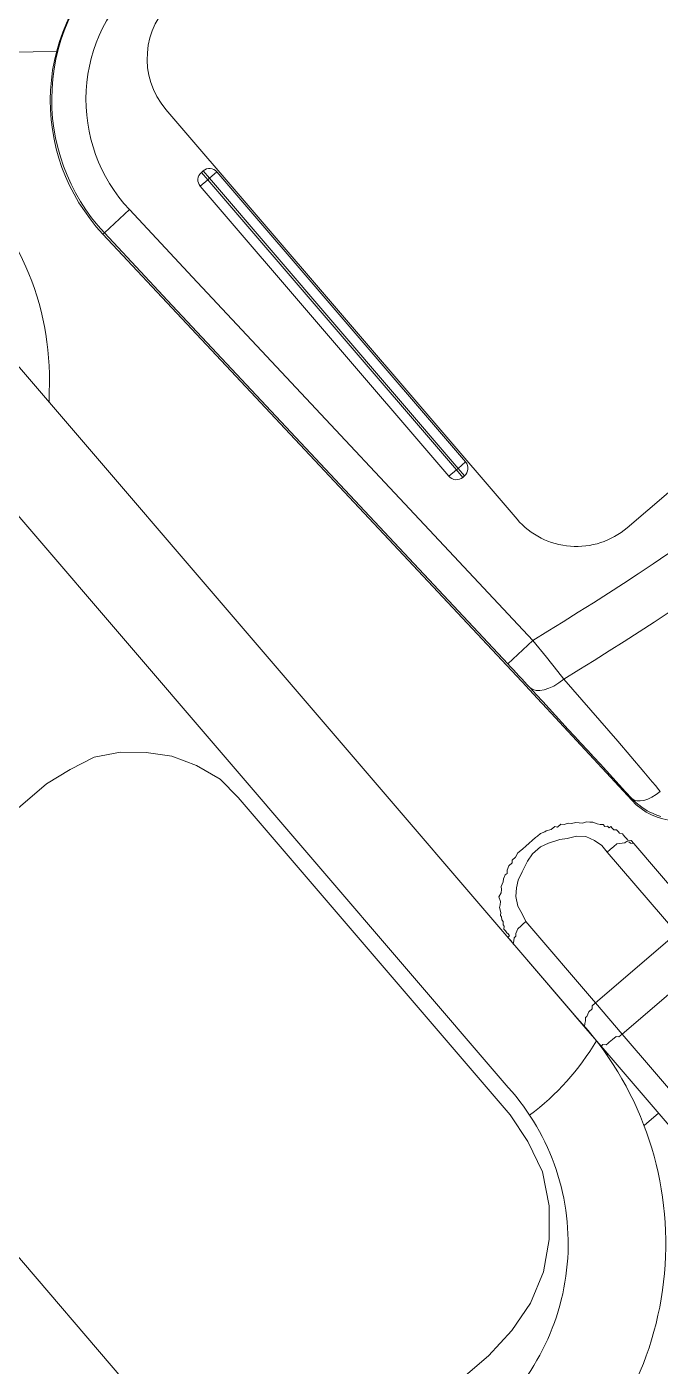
# Model space of a CAD drawing. Header units: metres. Extents: x 2999 to 3109, y 1752 to 1796.
# Drawn here: x 3011.516 to 3011.775, y 1761.376 to 1761.925 of the extents above; entities that cross this region are included whole.
import ezdxf

# ---------------------------------------------------------------- set-up
doc = ezdxf.new("R2010")
doc.units = ezdxf.units.M
doc.layers.add('PAREDES', color=7, linetype='Continuous')

msp = doc.modelspace()

# ---------------------------------------------------------------- linework, layer by layer
at = {"layer": 'PAREDES', "color": 253, "lineweight": 0}
for p, q in [((3011.318579707696, 1761.912529322277), (3011.518565837061, 1761.914573468666)), ((3011.518565837061, 1761.914573468666), (3011.528655108745, 1761.91467659556)), ((3011.761845372365, 1761.71955841472), (3011.992709526749, 1761.917332472841)), ((3011.572949024849, 1761.890873747611), (3011.716725560523, 1761.723041582747)), ((3011.588208380448, 1761.865760284006), (3011.587448958892, 1761.865109711441)), ((3011.590051249153, 1761.862072025218), (3011.587448958892, 1761.865109711441)), ((3011.590810670709, 1761.862722597783), (3011.588208380448, 1761.865760284006)), ((3011.590810670709, 1761.862722597783), (3011.593848356932, 1761.865324888044)), ((3011.593848356932, 1761.865324888044), (3011.695662953464, 1761.746475426173)), ((3011.587013562931, 1761.859469734957), (3011.590051249153, 1761.862072025218)), ((3011.587013562931, 1761.859469734957), (3011.688828159463, 1761.740620273086)), ((3011.590810670709, 1761.862722597783), (3011.590051249153, 1761.862072025218)), ((3011.590051249153, 1761.862072025218), (3011.691865845686, 1761.743222563347)), ((3011.590810670709, 1761.862722597783), (3011.692625267242, 1761.743873135912)), ((3011.54777648348, 1761.840335933467), (3011.55799769421, 1761.849899478456)), ((3011.55799769421, 1761.849899478456), (3011.583873594193, 1761.8222441362)), ((3011.647084546315, 1761.263696559256), (3011.150557672344, 1761.843298637796)), ((3011.54777648348, 1761.840335933467), (3011.54716288347, 1761.839810281635)), ((3011.720577340668, 1761.65447053487), (3011.54716288347, 1761.839810281635)), ((3011.54777648348, 1761.840335933467), (3011.573652396711, 1761.812680622652)), ((3011.7231487226, 1761.673390911436), (3011.583873534631, 1761.822244205727)), ((3011.712927756875, 1761.663827596428), (3011.573652357004, 1761.812680669004)), ((3011.688828159463, 1761.740620273086), (3011.691865845686, 1761.743222563347)), ((3011.691865845686, 1761.743222563347), (3011.692625267242, 1761.743873135912)), ((3011.691865845686, 1761.743222563347), (3011.694468135947, 1761.740184877124)), ((3011.692625267242, 1761.743873135912), (3011.695662953464, 1761.746475426173)), ((3011.692625267242, 1761.743873135912), (3011.695227557503, 1761.740835449689)), ((3011.694468135947, 1761.740184877124), (3011.695227557503, 1761.740835449689)), ((3011.7231487226, 1761.673390911436), (3011.712927756875, 1761.663827596428)), ((3011.763704179134, 1761.607869115954), (3011.727169994294, 1761.647383608752)), ((3011.76374363148, 1761.608583146897), (3011.763704179134, 1761.607869115954)), ((3011.753502982313, 1761.503516549942), (3011.753951088005, 1761.503900427997)), ((3011.768722871017, 1761.474661315702), (3011.774633267928, 1761.47975785868))]:
    msp.add_line(p, q, dxfattribs=at)
for points in [[(3011.730010031846, 1761.323045831533, -0.2346582876404976), (3011.516856315904, 1761.162436872291, -0.2724958945793168), (3011.422543986279, 1761.195676079484), (3011.244804234541, 1761.403153932012, 0.181631847813923), (3011.182898893903, 1761.437104920482), (3011.130527716063, 1761.444529743294, -0.2287867366479341), (3011.049567954466, 1761.502731317909), (3010.93733390487, 1761.68722327441, -0.2933850769830161), (3010.962945585758, 1761.840859740939, -0.1403447976405282), (3011.15931335102, 1762.009081830273, -0.2933837954723123), (3011.315060378691, 1762.010809666189), (3011.48014050918, 1761.871589285341, -0.2287867366479265), (3011.525226640798, 1761.782655900039), (3011.525073080821, 1761.771072610713)], [(3011.384213018322, 1761.913591730242, -0.00218350210216582), (3011.507268055735, 1761.791856640923), (3011.741201018857, 1761.518783744423, -0.431665861156817), (3011.728492806374, 1761.32177131266)], [(3011.353087603359, 1761.893961812546), (3011.477908034263, 1761.764646767284), (3011.711421733301, 1761.492063283035, -0.4350229452937305), (3011.702750250501, 1761.352388339119), (3011.626825107907, 1761.287345657072)]]:
    msp.add_lwpolyline(points, format="xyb", dxfattribs=at)
for points in [[(3011.7231487226, 1761.673390911436), (3011.728721418802, 1761.666478819199), (3011.733374229249, 1761.660634423264), (3011.735851041373, 1761.657483577935)], [(3011.735851041373, 1761.657483577935), (3011.739563422523, 1761.653306785559), (3011.743272042374, 1761.64908968124), (3011.746970829876, 1761.644842776014), (3011.750655888948, 1761.640577560094), (3011.757958991602, 1761.632057669196), (3011.768648204385, 1761.619528887539), (3011.772078695674, 1761.615496334409), (3011.773546657164, 1761.613748616021), (3011.774270851271, 1761.612866855129), (3011.775336205112, 1761.611527282045)], [(3011.602477633053, 1761.609026306859), (3011.595118950659, 1761.616540824655), (3011.585457917467, 1761.622082990924), (3011.575341138223, 1761.626006425473), (3011.564869563156, 1761.627476377883), (3011.554296449852, 1761.62763103727), (3011.543545644632, 1761.625483933867), (3011.533729952053, 1761.620452986831), (3011.524015209704, 1761.614587289376)], [(3011.524015209704, 1761.614587289376), (3011.482572895333, 1761.579084961889)], [(3011.713839634658, 1761.479032038705), (3011.602477633053, 1761.609026306859)], [(3011.76374363148, 1761.608583146897), (3011.764513398709, 1761.607787924456), (3011.765326441331, 1761.607016674726), (3011.766182084929, 1761.606272436508), (3011.767079562384, 1761.605558169188), (3011.768017540624, 1761.604877070627), (3011.76899467329, 1761.604232166571), (3011.770009130733, 1761.603626390215), (3011.771058957536, 1761.60306272775), (3011.772142016122, 1761.60254376821), (3011.773255887559, 1761.602072100708), (3011.774398030395, 1761.601650129029), (3011.775565694596, 1761.601280078271)], [(3011.721684780098, 1761.590315172097), (3011.722924507451, 1761.591377207535), (3011.724341338711, 1761.592590962321), (3011.725049754342, 1761.593197839714), (3011.726289481695, 1761.594259875151), (3011.728161471, 1761.594942318215), (3011.728692782723, 1761.595397476259), (3011.730716491376, 1761.595902815415), (3011.732133322637, 1761.597116570201), (3011.733271511753, 1761.596863312615), (3011.734688343013, 1761.598077067401), (3011.736003636036, 1761.597975529164), (3011.737698521434, 1761.598506252879), (3011.739013814457, 1761.598404714641), (3011.740860419203, 1761.598758334449), (3011.742175712226, 1761.598656796212), (3011.743491005249, 1761.598555257974), (3011.745185890647, 1761.599085981689), (3011.74650118367, 1761.598984443452), (3011.747816476694, 1761.598882905214), (3011.749586927761, 1761.598250055255), (3011.750725116877, 1761.597996797669), (3011.7520404099, 1761.597895259432), (3011.752647287293, 1761.597186843801), (3011.753810860968, 1761.597262409471), (3011.754417738361, 1761.596553993841), (3011.755126153992, 1761.597160871234), (3011.755733031384, 1761.596452455604), (3011.756339908778, 1761.595744039974), (3011.757503482452, 1761.595819605644), (3011.758110359845, 1761.595111190014), (3011.758717237238, 1761.594402774384), (3011.759855426354, 1761.594149516798), (3011.760310584399, 1761.593618205075), (3011.760917461791, 1761.592909789445), (3011.761524339185, 1761.592201373815), (3011.762131216577, 1761.591492958184), (3011.763446509601, 1761.591391419947), (3011.764508545039, 1761.590151692594)], [(3011.715804970457, 1761.548428871829), (3011.71474293502, 1761.549668599182), (3011.714136057627, 1761.550377014812), (3011.713529180234, 1761.551085430443), (3011.712922302841, 1761.551793846073), (3011.713630718471, 1761.552400723466), (3011.713023841078, 1761.553109139096), (3011.712568683034, 1761.553640450819), (3011.71196180564, 1761.554348866449), (3011.711354928248, 1761.555057282079), (3011.711456466485, 1761.556372575102), (3011.71100130844, 1761.556903886825), (3011.711102846677, 1761.558219179848), (3011.710495969285, 1761.558927595479), (3011.710420403614, 1761.560091169154), (3011.709965245569, 1761.560622480876), (3011.710066783807, 1761.5619377739), (3011.709561444651, 1761.563961482553), (3011.709814702237, 1761.565099671669), (3011.709916240474, 1761.566414964692), (3011.709233797411, 1761.568286953997), (3011.710195470627, 1761.570032020506), (3011.710297008864, 1761.571347313529), (3011.710221443194, 1761.572510887204), (3011.711031397062, 1761.57443305762), (3011.711132935299, 1761.575748350643), (3011.711917504607, 1761.577341697804), (3011.712625920237, 1761.577948575197), (3011.712727458475, 1761.57926386822), (3011.713360308435, 1761.581034319288), (3011.714777139695, 1761.582248074074), (3011.714701574025, 1761.583411647749), (3011.716118405286, 1761.584625402535), (3011.717080078501, 1761.586370469043), (3011.717611390224, 1761.586825627088), (3011.719028221485, 1761.588039381874), (3011.720267948838, 1761.589101417311), (3011.721684780098, 1761.590315172097)], [(3011.720360666959, 1761.558166058699), (3011.718793292365, 1761.561429494705), (3011.717048813864, 1761.564541211363), (3011.716189854902, 1761.568411524763), (3011.716469085054, 1761.572028580577), (3011.717203473252, 1761.575114324668), (3011.718797996427, 1761.578629842244), (3011.720949215885, 1761.582929341121), (3011.722998897106, 1761.585913546975), (3011.72636387135, 1761.588796214592), (3011.729627307356, 1761.590363589185), (3011.734206036386, 1761.591829425541), (3011.737216214807, 1761.592258611018), (3011.741086528206, 1761.593117569981), (3011.744880687927, 1761.592990059177), (3011.748396205504, 1761.591395536001), (3011.751380411358, 1761.589345854781), (3011.753656201581, 1761.586689296167)], [(3011.753656201581, 1761.586689296167), (3011.754895928934, 1761.587751331605), (3011.756312760195, 1761.588965086391), (3011.757552487548, 1761.590027121828), (3011.760891489224, 1761.590430922747), (3011.761599904855, 1761.59103780014), (3011.76273809397, 1761.590784542554), (3011.763193252015, 1761.590253230831), (3011.764508545039, 1761.590151692594)], [(3011.793638659899, 1761.556147742341), (3011.764508545039, 1761.590151692594)], [(3011.78217943905, 1761.553393761544), (3011.753656201581, 1761.586689296167)], [(3011.715804970457, 1761.548428871829), (3011.715198093064, 1761.549137287459), (3011.71545135065, 1761.550275476575), (3011.715552888887, 1761.551590769598), (3011.716261304518, 1761.552197646991), (3011.716185738847, 1761.553361220666), (3011.716995692715, 1761.555283391082), (3011.718412523976, 1761.556497145868), (3011.718943835698, 1761.556952303913), (3011.720360666959, 1761.558166058699)], [(3011.720360666959, 1761.558166058699), (3011.748883904427, 1761.524870524076)], [(3011.78217943905, 1761.553393761544), (3011.748883904427, 1761.524870524076)], [(3011.715804970457, 1761.548428871829), (3011.744935085319, 1761.514424921576)], [(3011.793103232123, 1761.5406422802), (3011.7598076975, 1761.512119042731)], [(3011.744935085319, 1761.514424921576), (3011.744328207926, 1761.515133337206), (3011.744429746163, 1761.516448630229), (3011.744683003748, 1761.517586819345), (3011.744784541986, 1761.518902112368), (3011.745315853709, 1761.519357270413), (3011.746125807576, 1761.521279440829), (3011.747542638837, 1761.522493195615), (3011.747467073167, 1761.52365676929), (3011.748883904427, 1761.524870524076)], [(3011.7598076975, 1761.512119042731), (3011.748883904427, 1761.524870524076)], [(3011.751155578596, 1761.507163661366), (3011.744935085319, 1761.514424921576)], [(3011.7598076975, 1761.512119042731), (3011.75839086624, 1761.510905287945), (3011.757252677124, 1761.511158545531), (3011.755835845863, 1761.509944790745), (3011.754419014603, 1761.508731035959), (3011.75388770288, 1761.508275877914), (3011.75317928725, 1761.507669000521), (3011.751863994227, 1761.507770538759), (3011.751155578596, 1761.507163661366)], [(3011.849317996905, 1761.392577433169), (3011.751155578596, 1761.507163661366)], [(3011.857363238416, 1761.398241230165), (3011.7598076975, 1761.512119042731)], [(3011.705060693183, 1761.380309496293), (3011.7146248922, 1761.390652384541), (3011.7222669208, 1761.401805226655), (3011.727557005499, 1761.414628157616), (3011.729913065455, 1761.428008372867), (3011.729815643272, 1761.44174338394), (3011.727087635042, 1761.455681471489), (3011.721096190806, 1761.468052184443), (3011.713839634658, 1761.479032038705)], [(3011.614007857368, 1761.302307395184), (3011.705060693183, 1761.380309496293)]]:
    msp.add_lwpolyline(points, dxfattribs=at)
for centre, radius, start, end in [((3010.970527799075, 1762.908031058607), 1.466147559632665, 301.4662384121358, 319.7050643108328), ((3011.606197582065, 1761.89499136139), 0.08000214755194798, 130.5821135373971, 223.0926416110829), ((3011.606197287001, 1761.894989641905), 0.06600332562068636, 130.5802283271617, 223.0909820333012), ((3011.597250513206, 1761.911692068479), 0.031999452184512, 130.5856300351362, 220.5856257091025), ((3011.590051249153, 1761.862072025218), 0.003999931523064, 130.5856250259587, 220.5856275305517), ((3011.590810670709, 1761.862722597783), 0.003999931523064, 40.58562570910246, 130.5856350443222), ((3011.692625267242, 1761.743873135912), 0.003999931523064, 310.5856300351361, 40.58562570910246), ((3011.691865845686, 1761.743222563347), 0.003999931523064, 220.5856275305517, 310.5856300351361), ((3011.741027050124, 1761.74385990468), 0.031999452184512, 220.5856257091025, 310.5856350443221), ((3010.673397416217, 1760.690666704063), 1.423960851955831, 42.5710082196516, 43.11133076859315), ((3010.521428404726, 1760.532316491086), 1.642311728149907, 42.7625813538322, 43.10026590190272), ((3094.822972065179, 1837.917975639716), 112.7916628100749, 222.5434603335916, 222.5747699560144), ((3011.657994392363, 1761.563717601147), 0.1062191445907405, 306.9797525050317, 329.2295497222793)]:
    msp.add_arc(centre, radius, start, end, dxfattribs=at)
for centre, major_axis, ratio, start_param, end_param in [((3009.143085672198, 1765.041227319452), (-2.768294905619666, 3.231465536757614), 0.5783642864339333, 3.047316074371338, 3.235869169235229), ((3011.605588367048, 1761.894474850687), (0.06094966469825139, 0.05183522305687816), 0.9998474356070991, 1.574388980865479, 3.188993453979492), ((3011.732197944241, 1761.663468158681), (0.01023584810739814, 0.009386726408079934), 0.4977315995021673, 3.161715984344482, 4.614853858947754), ((3011.772265665326, 1761.616556866289), (0.008602794213080987, 0.007889136064056983), 0.497732579795176, 3.161716222763062, 4.614884853363037), ((3011.782687537856, 1761.62565051449), (-0.00806706216573168, 0.02491847332914526), 0.9915677365758401, 2.007170677185059, 3.533854246139526)]:
    msp.add_ellipse(centre, major_axis=major_axis, ratio=ratio, start_param=start_param, end_param=end_param, dxfattribs=at)

doc.saveas('drawing.dxf')
